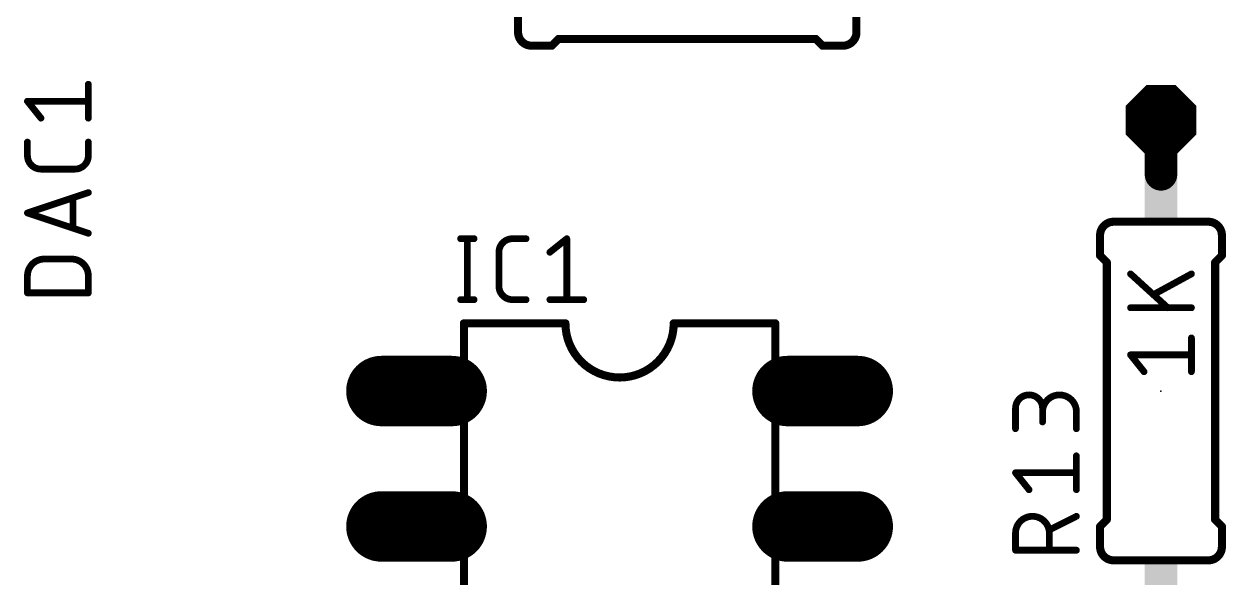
# Model space of a CAD drawing. Header units: millimetres. Extents: x 2963 to 3070, y 976 to 1104.
# Drawn here: x 2976.03 to 2998.58, y 1067.88 to 1078.27 of the extents above; entities that cross this region are included whole.
import ezdxf

# ---------------------------------------------------------------- set-up
doc = ezdxf.new("R2010")
doc.units = ezdxf.units.MM
doc.layers.add('PCB', color=31, linetype='Continuous')

# ---------------------------------------------------------------- blocks, each defined once
blk = doc.blocks.new('LONGP100')
at = {"const_width": 1}
blk.add_lwpolyline([(-0.5, 0), (0.5, 0)], dxfattribs=at)
at = {"const_width": 0.5}
for points in [[(-0.5, 0.25, 1), (-0.5, -0.25)], [(0.5, -0.25, 1), (0.5, 0.25)]]:
    blk.add_lwpolyline(points, format="xyb", dxfattribs=at)
blk = doc.blocks.new('RECT')
blk.add_solid([(-0.5, -0.5), (0.5, -0.5), (-0.5, 0.5), (0.5, 0.5)])
blk = doc.blocks.new('OCTAGONP')
at = {"const_width": 0.5}
blk.add_lwpolyline([(-0.25, -0.1036), (-0.25, 0.1036), (-0.1036, 0.25), (0.1036, 0.25), (0.25, 0.1036), (0.25, -0.1036), (0.1036, -0.25), (-0.1036, -0.25), (-0.25, -0.1036), (-0.25, 0.1036)], dxfattribs=at)

msp = doc.modelspace()

# ---------------------------------------------------------------- linework, layer by layer
at = {"layer": 'PCB'}
for points, const_width in [([(2985.299, 1078.115), (2985.299, 1079.893)], 0.152), ([(2991.649, 1078.115), (2991.649, 1079.893)], 0.152), ([(2985.553, 1077.861), (2985.934, 1077.861)], 0.152), ([(2986.061, 1077.988), (2985.934, 1077.861)], 0.152), ([(2990.887, 1077.988), (2986.061, 1077.988)], 0.152), ([(2990.887, 1077.988), (2991.014, 1077.861)], 0.152), ([(2991.395, 1077.861), (2991.014, 1077.861)], 0.152), ([(2977.235, 1076.502), (2977.235, 1077.137)], 0.127), ([(2976.346, 1076.502), (2976.092, 1076.819)], 0.127), ([(2976.092, 1076.819), (2977.235, 1076.819)], 0.127), ([(2997.364, 1076.464), (2997.364, 1075.448)], 0.61), ([(2976.092, 1075.8), (2976.092, 1076.054)], 0.127), ([(2977.235, 1076.054), (2977.235, 1075.8)], 0.127), ([(2976.981, 1075.546), (2976.346, 1075.546)], 0.127), ([(2976.092, 1074.724), (2977.235, 1075.105)], 0.127), ([(2976.949, 1075.01), (2976.949, 1074.438)], 0.127), ([(2977.235, 1074.343), (2976.092, 1074.724)], 0.127), ([(2996.475, 1074.559), (2998.253, 1074.559)], 0.152), ([(2996.221, 1074.305), (2996.221, 1073.924)], 0.152), ([(2998.507, 1074.305), (2998.507, 1073.924)], 0.152), ([(2984.22, 1074.241), (2984.474, 1074.241)], 0.127), ([(2984.347, 1074.241), (2984.347, 1073.098)], 0.127), ([(2985.194, 1074.241), (2985.448, 1074.241)], 0.127), ([(2985.896, 1073.987), (2986.214, 1074.241)], 0.127), ([(2986.214, 1074.241), (2986.214, 1073.098)], 0.127), ([(2976.409, 1073.86), (2976.917, 1073.86)], 0.127), ([(2984.94, 1073.352), (2984.94, 1073.987)], 0.127), ([(2996.348, 1073.797), (2996.221, 1073.924)], 0.152), ([(2996.348, 1068.971), (2996.348, 1073.797)], 0.152), ([(2998.38, 1073.797), (2998.507, 1073.924)], 0.152), ([(2998.38, 1068.971), (2998.38, 1073.797)], 0.152), ([(2996.793, 1073.581), (2997.491, 1072.946)], 0.127), ([(2997.936, 1073.581), (2997.237, 1073.2)], 0.127), ([(2976.092, 1073.225), (2976.092, 1073.543)], 0.127), ([(2977.235, 1073.543), (2977.235, 1073.225)], 0.127), ([(2977.235, 1073.225), (2976.092, 1073.225)], 0.127), ([(2984.22, 1073.098), (2984.474, 1073.098)], 0.127), ([(2985.448, 1073.098), (2985.194, 1073.098)], 0.127), ([(2985.896, 1073.098), (2986.531, 1073.098)], 0.127), ([(2997.936, 1072.946), (2996.793, 1072.946)], 0.127), ([(2984.283, 1072.654), (2984.283, 1054.874)], 0.152), ([(2984.283, 1072.654), (2986.188, 1072.654)], 0.152), ([(2990.125, 1072.654), (2988.22, 1072.654)], 0.152), ([(2990.125, 1054.874), (2990.125, 1072.654)], 0.152), ([(2997.936, 1071.746), (2997.936, 1072.381)], 0.127), ([(2997.047, 1071.746), (2996.793, 1072.063)], 0.127), ([(2996.793, 1072.063), (2997.936, 1072.063)], 0.127), ([(2994.634, 1070.677), (2994.634, 1071.058)], 0.127), ([(2995.142, 1071.058), (2995.142, 1070.804)], 0.127), ([(2995.777, 1070.677), (2995.777, 1070.994)], 0.127), ([(2995.777, 1069.534), (2995.777, 1070.169)], 0.127), ([(2994.888, 1069.534), (2994.634, 1069.851)], 0.127), ([(2994.634, 1069.851), (2995.777, 1069.851)], 0.127), ([(2995.777, 1069.034), (2995.269, 1068.78)], 0.127), ([(2996.348, 1068.971), (2996.221, 1068.844)], 0.152), ([(2996.221, 1068.463), (2996.221, 1068.844)], 0.152), ([(2998.38, 1068.971), (2998.507, 1068.844)], 0.152), ([(2998.507, 1068.463), (2998.507, 1068.844)], 0.152), ([(2994.634, 1068.399), (2994.634, 1068.717)], 0.127), ([(2995.269, 1068.717), (2995.269, 1068.399)], 0.127), ([(2995.777, 1068.399), (2994.634, 1068.399)], 0.127), ([(2996.475, 1068.209), (2998.253, 1068.209)], 0.152)]:
    msp.add_lwpolyline(points, dxfattribs=dict(at, const_width=const_width))
for points, const_width in [([(2985.299, 1078.115, 0.4142), (2985.553, 1077.861)], 0.152), ([(2985.337, 1078.115, 1), (2985.261, 1078.115)], 0.0762), ([(2985.261, 1078.115, 1), (2985.337, 1078.115)], 0.0762), ([(2991.395, 1077.861, 0.4142), (2991.649, 1078.115)], 0.152), ([(2991.687, 1078.115, 1), (2991.611, 1078.115)], 0.0762), ([(2991.611, 1078.115, 1), (2991.687, 1078.115)], 0.0762), ([(2985.553, 1077.899, 1), (2985.553, 1077.823)], 0.0762), ([(2985.553, 1077.823, 1), (2985.553, 1077.899)], 0.0762), ([(2985.907, 1077.888, 1), (2985.961, 1077.834)], 0.0762), ([(2985.934, 1077.823, 1), (2985.934, 1077.899)], 0.0762), ([(2986.061, 1078.026, 1), (2986.061, 1077.95)], 0.0762), ([(2986.088, 1077.961, 1), (2986.034, 1078.015)], 0.0762), ([(2990.914, 1078.015, 1), (2990.86, 1077.961)], 0.0762), ([(2990.887, 1077.95, 1), (2990.887, 1078.026)], 0.0762), ([(2991.014, 1077.899, 1), (2991.014, 1077.823)], 0.0762), ([(2990.987, 1077.834, 1), (2991.041, 1077.888)], 0.0762), ([(2991.395, 1077.899, 1), (2991.395, 1077.823)], 0.0762), ([(2991.395, 1077.823, 1), (2991.395, 1077.899)], 0.0762), ([(2977.266, 1077.137, 1), (2977.203, 1077.137)], 0.0635), ([(2976.116, 1076.839, 1), (2976.067, 1076.799)], 0.0635), ([(2976.092, 1076.851, 1), (2976.092, 1076.787)], 0.0635), ([(2977.235, 1076.787, 1), (2977.235, 1076.851)], 0.0635), ([(2997.517, 1076.464, 1), (2997.212, 1076.464)], 0.305), ([(2976.321, 1076.482, 1), (2976.37, 1076.522)], 0.0635), ([(2977.203, 1076.502, 1), (2977.266, 1076.502)], 0.0635), ([(2976.123, 1076.054, 1), (2976.06, 1076.054)], 0.0635), ([(2977.266, 1076.054, 1), (2977.203, 1076.054)], 0.0635), ([(2976.092, 1075.8, 0.4142), (2976.346, 1075.546)], 0.127), ([(2976.123, 1075.8, 1), (2976.06, 1075.8)], 0.0635), ([(2976.06, 1075.8, 1), (2976.123, 1075.8)], 0.0635), ([(2976.981, 1075.546, 0.4142), (2977.235, 1075.8)], 0.127), ([(2977.266, 1075.8, 1), (2977.203, 1075.8)], 0.0635), ([(2977.203, 1075.8, 1), (2977.266, 1075.8)], 0.0635), ([(2976.346, 1075.577, 1), (2976.346, 1075.514)], 0.0635), ([(2976.346, 1075.514, 1), (2976.346, 1075.577)], 0.0635), ([(2976.981, 1075.577, 1), (2976.981, 1075.514)], 0.0635), ([(2976.981, 1075.514, 1), (2976.981, 1075.577)], 0.0635), ([(2997.212, 1075.448, 1), (2997.517, 1075.448)], 0.305), ([(2976.981, 1075.01, 1), (2976.917, 1075.01)], 0.0635), ([(2977.245, 1075.075, 1), (2977.225, 1075.135)], 0.0635), ([(2976.102, 1074.754, 1), (2976.082, 1074.694)], 0.0635), ([(2976.082, 1074.754, 1), (2976.102, 1074.694)], 0.0635), ([(2996.475, 1074.559, 0.4142), (2996.221, 1074.305)], 0.152), ([(2996.475, 1074.597, 1), (2996.475, 1074.521)], 0.0762), ([(2996.475, 1074.521, 1), (2996.475, 1074.597)], 0.0762), ([(2998.507, 1074.305, 0.4142), (2998.253, 1074.559)], 0.152), ([(2998.253, 1074.597, 1), (2998.253, 1074.521)], 0.0762), ([(2998.253, 1074.521, 1), (2998.253, 1074.597)], 0.0762), ([(2976.917, 1074.438, 1), (2976.981, 1074.438)], 0.0635), ([(2977.225, 1074.313, 1), (2977.245, 1074.373)], 0.0635), ([(2996.259, 1074.305, 1), (2996.183, 1074.305)], 0.0762), ([(2996.183, 1074.305, 1), (2996.259, 1074.305)], 0.0762), ([(2998.545, 1074.305, 1), (2998.469, 1074.305)], 0.0762), ([(2998.469, 1074.305, 1), (2998.545, 1074.305)], 0.0762), ([(2984.22, 1074.273, 1), (2984.22, 1074.209)], 0.0635), ([(2984.378, 1074.241, 1), (2984.315, 1074.241)], 0.0635), ([(2984.474, 1074.209, 1), (2984.474, 1074.273)], 0.0635), ([(2985.194, 1074.241, 0.4142), (2984.94, 1073.987)], 0.127), ([(2985.194, 1074.273, 1), (2985.194, 1074.209)], 0.0635), ([(2985.194, 1074.209, 1), (2985.194, 1074.273)], 0.0635), ([(2985.448, 1074.209, 1), (2985.448, 1074.273)], 0.0635), ([(2986.245, 1074.241, 1), (2986.182, 1074.241)], 0.0635), ([(2986.233, 1074.216, 1), (2986.194, 1074.266)], 0.0635), ([(2976.409, 1073.86, 0.4142), (2976.092, 1073.543)], 0.127), ([(2976.409, 1073.892, 1), (2976.409, 1073.828)], 0.0635), ([(2976.409, 1073.828, 1), (2976.409, 1073.892)], 0.0635), ([(2977.235, 1073.543, 0.4142), (2976.917, 1073.86)], 0.127), ([(2976.917, 1073.892, 1), (2976.917, 1073.828)], 0.0635), ([(2976.917, 1073.828, 1), (2976.917, 1073.892)], 0.0635), ([(2984.972, 1073.987, 1), (2984.908, 1073.987)], 0.0635), ([(2984.908, 1073.987, 1), (2984.972, 1073.987)], 0.0635), ([(2985.876, 1074.012, 1), (2985.916, 1073.962)], 0.0635), ([(2996.248, 1073.951, 1), (2996.194, 1073.897)], 0.0762), ([(2996.183, 1073.924, 1), (2996.259, 1073.924)], 0.0762), ([(2996.386, 1073.797, 1), (2996.31, 1073.797)], 0.0762), ([(2996.321, 1073.77, 1), (2996.375, 1073.824)], 0.0762), ([(2998.418, 1073.797, 1), (2998.342, 1073.797)], 0.0762), ([(2998.353, 1073.824, 1), (2998.407, 1073.77)], 0.0762), ([(2998.469, 1073.924, 1), (2998.545, 1073.924)], 0.0762), ([(2998.534, 1073.897, 1), (2998.48, 1073.951)], 0.0762), ([(2996.814, 1073.604, 1), (2996.771, 1073.557)], 0.0635), ([(2997.951, 1073.553, 1), (2997.92, 1073.609)], 0.0635), ([(2976.123, 1073.543, 1), (2976.06, 1073.543)], 0.0635), ([(2976.06, 1073.543, 1), (2976.123, 1073.543)], 0.0635), ([(2977.266, 1073.543, 1), (2977.203, 1073.543)], 0.0635), ([(2977.203, 1073.543, 1), (2977.266, 1073.543)], 0.0635), ([(2984.94, 1073.352, 0.4142), (2985.194, 1073.098)], 0.127), ([(2984.972, 1073.352, 1), (2984.908, 1073.352)], 0.0635), ([(2976.092, 1073.257, 1), (2976.092, 1073.193)], 0.0635), ([(2976.06, 1073.225, 1), (2976.123, 1073.225)], 0.0635), ([(2977.203, 1073.225, 1), (2977.266, 1073.225)], 0.0635), ([(2977.235, 1073.193, 1), (2977.235, 1073.257)], 0.0635), ([(2984.908, 1073.352, 1), (2984.972, 1073.352)], 0.0635), ([(2997.222, 1073.228, 1), (2997.252, 1073.172)], 0.0635), ([(2984.22, 1073.13, 1), (2984.22, 1073.066)], 0.0635), ([(2984.315, 1073.098, 1), (2984.378, 1073.098)], 0.0635), ([(2984.474, 1073.066, 1), (2984.474, 1073.13)], 0.0635), ([(2985.194, 1073.13, 1), (2985.194, 1073.066)], 0.0635), ([(2985.194, 1073.066, 1), (2985.194, 1073.13)], 0.0635), ([(2985.448, 1073.066, 1), (2985.448, 1073.13)], 0.0635), ([(2985.896, 1073.13, 1), (2985.896, 1073.066)], 0.0635), ([(2986.182, 1073.098, 1), (2986.245, 1073.098)], 0.0635), ([(2986.531, 1073.066, 1), (2986.531, 1073.13)], 0.0635), ([(2996.793, 1072.978, 1), (2996.793, 1072.914)], 0.0635), ([(2997.47, 1072.922, 1), (2997.513, 1072.969)], 0.0635), ([(2997.936, 1072.914, 1), (2997.936, 1072.978)], 0.0635), ([(2984.321, 1072.654, 1), (2984.245, 1072.654)], 0.0762), ([(2984.283, 1072.692, 1), (2984.283, 1072.616)], 0.0762), ([(2986.188, 1072.654, 1), (2988.22, 1072.654)], 0.152), ([(2986.226, 1072.654, 1), (2986.15, 1072.654)], 0.0762), ([(2986.188, 1072.616, 1), (2986.188, 1072.692)], 0.0762), ([(2988.22, 1072.692, 1), (2988.22, 1072.616)], 0.0762), ([(2988.258, 1072.654, 1), (2988.182, 1072.654)], 0.0762), ([(2990.163, 1072.654, 1), (2990.087, 1072.654)], 0.0762), ([(2990.125, 1072.616, 1), (2990.125, 1072.692)], 0.0762), ([(2997.967, 1072.381, 1), (2997.904, 1072.381)], 0.0635), ([(2996.817, 1072.083, 1), (2996.768, 1072.043)], 0.0635), ([(2996.793, 1072.095, 1), (2996.793, 1072.031)], 0.0635), ([(2997.936, 1072.031, 1), (2997.936, 1072.095)], 0.0635), ([(2997.022, 1071.726, 1), (2997.071, 1071.765)], 0.0635), ([(2997.904, 1071.746, 1), (2997.967, 1071.746)], 0.0635), ([(2995.142, 1071.058, 1), (2994.634, 1071.058)], 0.127), ([(2995.777, 1070.994, 1), (2995.142, 1070.994)], 0.127), ([(2994.665, 1071.058, 1), (2994.602, 1071.058)], 0.0635), ([(2994.602, 1071.058, 1), (2994.665, 1071.058)], 0.0635), ([(2995.173, 1071.058, 1), (2995.11, 1071.058)], 0.0635), ([(2995.11, 1071.058, 1), (2995.173, 1071.058)], 0.0635), ([(2995.11, 1070.994, 1), (2995.173, 1070.994)], 0.0635), ([(2995.808, 1070.994, 1), (2995.745, 1070.994)], 0.0635), ([(2995.745, 1070.994, 1), (2995.808, 1070.994)], 0.0635), ([(2994.602, 1070.677, 1), (2994.665, 1070.677)], 0.0635), ([(2995.11, 1070.804, 1), (2995.173, 1070.804)], 0.0635), ([(2995.745, 1070.677, 1), (2995.808, 1070.677)], 0.0635), ([(2995.808, 1070.169, 1), (2995.745, 1070.169)], 0.0635), ([(2994.658, 1069.871, 1), (2994.609, 1069.832)], 0.0635), ([(2994.634, 1069.883, 1), (2994.634, 1069.82)], 0.0635), ([(2995.777, 1069.82, 1), (2995.777, 1069.883)], 0.0635), ([(2994.863, 1069.514, 1), (2994.912, 1069.554)], 0.0635), ([(2995.745, 1069.534, 1), (2995.808, 1069.534)], 0.0635), ([(2995.269, 1068.717, 1), (2994.634, 1068.717)], 0.127), ([(2995.791, 1069.006, 1), (2995.762, 1069.063)], 0.0635), ([(2996.259, 1068.844, 1), (2996.183, 1068.844)], 0.0762), ([(2996.194, 1068.871, 1), (2996.248, 1068.817)], 0.0762), ([(2996.31, 1068.971, 1), (2996.386, 1068.971)], 0.0762), ([(2996.375, 1068.944, 1), (2996.321, 1068.998)], 0.0762), ([(2998.407, 1068.998, 1), (2998.353, 1068.944)], 0.0762), ([(2998.342, 1068.971, 1), (2998.418, 1068.971)], 0.0762), ([(2998.545, 1068.844, 1), (2998.469, 1068.844)], 0.0762), ([(2998.48, 1068.817, 1), (2998.534, 1068.871)], 0.0762), ([(2994.665, 1068.717, 1), (2994.602, 1068.717)], 0.0635), ([(2994.602, 1068.717, 1), (2994.665, 1068.717)], 0.0635), ([(2995.254, 1068.809, 1), (2995.283, 1068.752)], 0.0635), ([(2995.3, 1068.717, 1), (2995.237, 1068.717)], 0.0635), ([(2995.237, 1068.717, 1), (2995.3, 1068.717)], 0.0635), ([(2994.634, 1068.431, 1), (2994.634, 1068.367)], 0.0635), ([(2995.777, 1068.367, 1), (2995.777, 1068.431)], 0.0635), ([(2996.221, 1068.463, 0.4142), (2996.475, 1068.209)], 0.152), ([(2996.259, 1068.463, 1), (2996.183, 1068.463)], 0.0762), ([(2996.183, 1068.463, 1), (2996.259, 1068.463)], 0.0762), ([(2998.253, 1068.209, 0.4142), (2998.507, 1068.463)], 0.152), ([(2998.545, 1068.463, 1), (2998.469, 1068.463)], 0.0762), ([(2998.469, 1068.463, 1), (2998.545, 1068.463)], 0.0762), ([(2994.602, 1068.399, 1), (2994.665, 1068.399)], 0.0635), ([(2995.237, 1068.399, 1), (2995.3, 1068.399)], 0.0635), ([(2996.475, 1068.247, 1), (2996.475, 1068.171)], 0.0762), ([(2996.475, 1068.171, 1), (2996.475, 1068.247)], 0.0762), ([(2998.253, 1068.247, 1), (2998.253, 1068.171)], 0.0762), ([(2998.253, 1068.171, 1), (2998.253, 1068.247)], 0.0762)]:
    msp.add_lwpolyline(points, format="xyb", dxfattribs=dict(at, const_width=const_width))
msp.add_point((2997.364, 1071.384), dxfattribs=at)

# ---------------------------------------------------------------- block references
at = {"layer": 'PCB', "rotation": 270}
for name, p, xscale, yscale in [('OCTAGONP', (2997.364, 1076.464), 1.3208, 1.3208), ('OCTAGONP', (2997.364, 1076.464), 1.3208, 1.3208), ('RECT', (2997.364, 1074.99), 0.8636, 0.6096), ('RECT', (2997.364, 1067.777), 0.8636, 0.6096)]:
    msp.add_blockref(name, p, dxfattribs=dict(at, xscale=xscale, yscale=yscale))
at = {"layer": 'PCB', "xscale": 1.3208, "yscale": 1.3208}
for p in [(2983.394, 1071.384), (2983.394, 1071.384), (2991.014, 1071.384), (2991.014, 1071.384), (2983.394, 1068.844), (2983.394, 1068.844), (2991.014, 1068.844), (2991.014, 1068.844)]:
    msp.add_blockref('LONGP100', p, dxfattribs=at)

doc.saveas('drawing.dxf')
